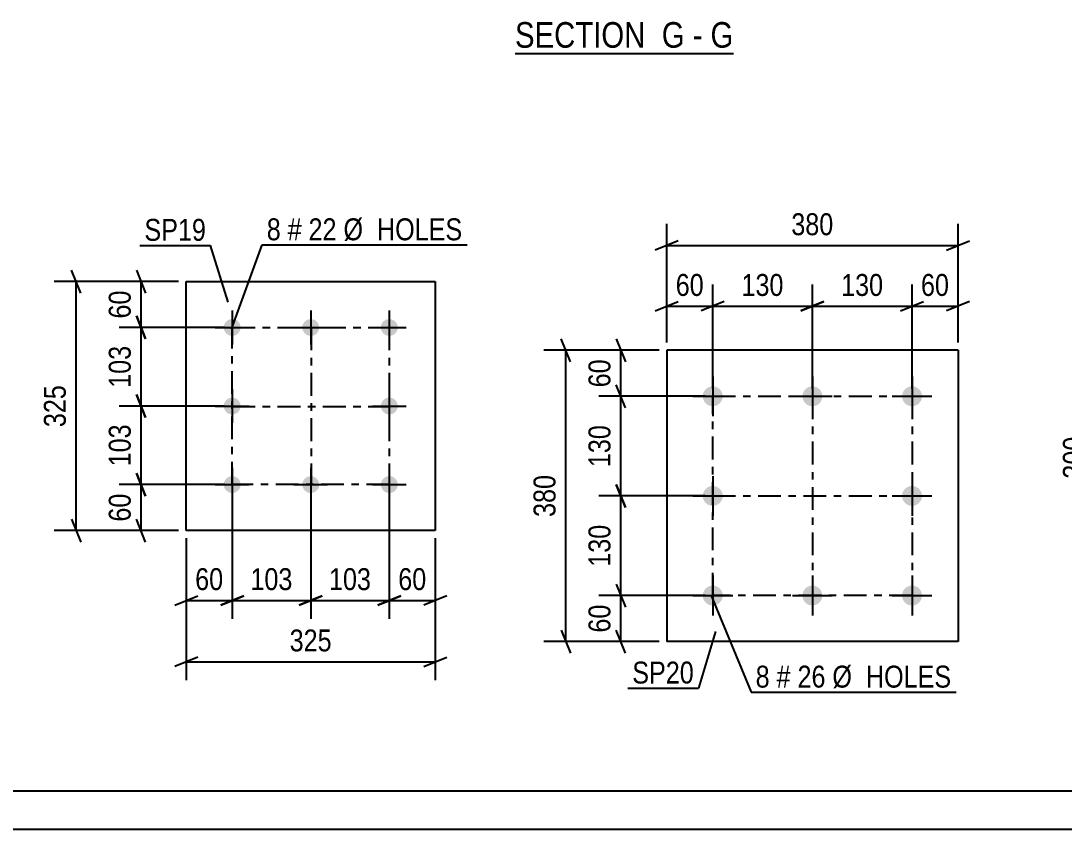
# Model space of a CAD drawing. Header units: millimetres. Extents: x 0 to 841, y 0 to 594.
# Drawn here: x 219.2 to 355.3, y 0 to 105.5 of the extents above; entities that cross this region are included whole.
import ezdxf

# ---------------------------------------------------------------- set-up
doc = ezdxf.new("R2010")
doc.units = ezdxf.units.MM
doc.linetypes.add('DXK_LINE_DOT3', pattern=[5.9187, 2.979, -0.9799, 0.9799, -0.9799])
doc.styles.add('Arial Narrow', font='ARIALN.TTF', dxfattribs={"height": 0.2})

# ---------------------------------------------------------------- blocks, each defined once
blk = doc.blocks.new('Unknown-122569494-1133')
at = {"color": 5, "linetype": 'Continuous'}
for p, q in [((5, 5), (836, 5)), ((0, 0), (841, 0))]:
    blk.add_line(p, q, dxfattribs=at)
blk = doc.blocks.new('Unknown-122569494-17 - 3410')
at = {"color": 6, "linetype": 'Continuous'}
blk.add_line((283.66, 101.22), (312.16, 101.22), dxfattribs=at)
at = {"color": 0, "linetype": 'Continuous'}
for points in [[(301.76, 101.97), (301.76, 105.47), (283.66, 105.47), (283.66, 101.97)], [(305.8, 101.97), (305.8, 105.47), (302.81, 105.47), (302.81, 101.97)], [(308.12, 101.97), (308.12, 105.47), (306.85, 105.47), (306.85, 101.97)], [(312.16, 101.97), (312.16, 105.47), (309.17, 105.47), (309.17, 101.97)]]:
    blk.add_wipeout(points, dxfattribs=at)
at = {"color": 7, "linetype": 'Continuous', "style": 'Arial Narrow'}
for s, p in [('SECTION ', (283.66, 101.97)), ('G', (302.81, 101.97)), ('G', (309.17, 101.97)), ('-', (306.85, 101.97))]:
    blk.add_text(s, height=3.34, dxfattribs=at).set_placement(p)
blk = doc.blocks.new('Bolt-122569494-7837 - 7803')
at = {"linetype": 'Continuous'}
for points in [[(309.46, 57.78, -1), (309.46, 55.18, -1)], [(322.46, 57.78, -1), (322.46, 55.18, -1)], [(335.46, 57.78, -1), (335.46, 55.18, -1)], [(309.46, 44.78, -1), (309.46, 42.18, -1)], [(335.46, 44.78, -1), (335.46, 42.18, -1)], [(309.46, 31.78, -1), (309.46, 29.18, -1)], [(322.46, 31.78, -1), (322.46, 29.18, -1)], [(335.46, 31.78, -1), (335.46, 29.18, -1)]]:
    blk.add_hatch(color=1, dxfattribs=at).paths.add_polyline_path(points)
at = {"color": 1, "linetype": 'Continuous'}
for p, q in [((309.46, 59.08), (309.46, 53.88)), ((322.46, 59.08), (322.46, 53.88)), ((335.46, 59.08), (335.46, 53.88)), ((306.86, 56.48), (312.06, 56.48)), ((319.86, 56.48), (325.06, 56.48)), ((332.86, 56.48), (338.06, 56.48)), ((309.46, 46.08), (309.46, 40.88)), ((335.46, 46.08), (335.46, 40.88)), ((306.86, 43.48), (312.06, 43.48)), ((332.86, 43.48), (338.06, 43.48)), ((309.46, 33.08), (309.46, 27.88)), ((322.46, 33.08), (322.46, 27.88)), ((335.46, 33.08), (335.46, 27.88)), ((306.86, 30.48), (312.06, 30.48)), ((319.86, 30.48), (325.06, 30.48)), ((332.86, 30.48), (338.06, 30.48))]:
    blk.add_line(p, q, dxfattribs=at)
blk = doc.blocks.new('Part-122569494-7842 - 7803')
at = {"color": 2, "linetype": 'Continuous'}
for p, q in [((303.46, 62.48), (303.46, 24.48)), ((341.46, 62.48), (303.46, 62.48)), ((341.46, 62.48), (341.46, 24.48)), ((341.46, 24.48), (303.46, 24.48))]:
    blk.add_line(p, q, dxfattribs=at)
blk = doc.blocks.new('Part-122569494-7603 - 7597')
at = {"color": 2, "linetype": 'Continuous'}
for p, q in [((240.76, 38.96), (240.76, 71.46)), ((240.76, 71.46), (273.26, 71.46)), ((273.26, 71.46), (273.26, 38.96)), ((273.26, 38.96), (240.76, 38.96))]:
    blk.add_line(p, q, dxfattribs=at)
blk = doc.blocks.new('Bolt-122569494-7636 - 7597')
at = {"linetype": 'Continuous'}
for points in [[(246.76, 66.56, -1), (246.76, 64.36, -1)], [(257.01, 66.56, -1), (257.01, 64.36, -1)], [(267.26, 66.56, -1), (267.26, 64.36, -1)], [(246.76, 56.31, -1), (246.76, 54.11, -1)], [(267.26, 56.31, -1), (267.26, 54.11, -1)], [(246.76, 46.06, -1), (246.76, 43.86, -1)], [(257.01, 46.06, -1), (257.01, 43.86, -1)], [(267.26, 46.06, -1), (267.26, 43.86, -1)]]:
    blk.add_hatch(color=1, dxfattribs=at).paths.add_polyline_path(points)
at = {"color": 1, "linetype": 'Continuous'}
for p, q in [((246.76, 67.66), (246.76, 63.26)), ((257.01, 67.66), (257.01, 63.26)), ((267.26, 67.66), (267.26, 63.26)), ((244.56, 65.46), (248.96, 65.46)), ((254.81, 65.46), (259.21, 65.46)), ((265.06, 65.46), (269.46, 65.46)), ((246.76, 57.41), (246.76, 53.01)), ((267.26, 57.41), (267.26, 53.01)), ((244.56, 55.21), (248.96, 55.21)), ((265.06, 55.21), (269.46, 55.21)), ((246.76, 47.16), (246.76, 42.76)), ((257.01, 47.16), (257.01, 42.76)), ((267.26, 47.16), (267.26, 42.76)), ((244.56, 44.96), (248.96, 44.96)), ((254.81, 44.96), (259.21, 44.96)), ((265.06, 44.96), (269.46, 44.96))]:
    blk.add_line(p, q, dxfattribs=at)
blk = doc.blocks.new('Rectangle-122569494-7929 - 7803')
at = {"color": 1, "linetype": 'DXK_LINE_DOT3'}
blk.add_lwpolyline([(309.46, 56.48), (335.46, 56.48), (335.46, 30.48), (309.46, 30.48), (309.46, 56.48)], close=True, dxfattribs=at)
blk = doc.blocks.new('Rectangle-122569494-7723 - 7597')
at = {"color": 1, "linetype": 'DXK_LINE_DOT3'}
blk.add_lwpolyline([(246.76, 65.46), (267.26, 65.46), (267.26, 44.96), (246.76, 44.96), (246.76, 65.46)], close=True, dxfattribs=at)
blk = doc.blocks.new('Line-122569494-7922 - 7803')
at = {"color": 1, "linetype": 'DXK_LINE_DOT3'}
blk.add_line((322.46, 56.48), (322.46, 30.48), dxfattribs=at)
blk = doc.blocks.new('Line-122569494-7716 - 7597')
at = {"color": 1, "linetype": 'DXK_LINE_DOT3'}
blk.add_line((257.06, 65.46), (257.06, 44.96), dxfattribs=at)
blk = doc.blocks.new('Line-122569494-7915 - 7803')
at = {"color": 1, "linetype": 'DXK_LINE_DOT3'}
blk.add_line((309.46, 43.48), (335.46, 43.48), dxfattribs=at)
blk = doc.blocks.new('Line-122569494-7709 - 7597')
at = {"color": 1, "linetype": 'DXK_LINE_DOT3'}
blk.add_line((246.76, 55.16), (267.26, 55.16), dxfattribs=at)
blk = doc.blocks.new('StraightDimension-122569494-7844 - 7803')
at = {"color": 7, "linetype": 'Continuous'}
for p, q in [((296.86, 31.98), (298.06, 28.98)), ((308.46, 30.48), (294.61, 30.48)), ((297.46, 24.48), (297.46, 30.48)), ((298.06, 22.98), (296.86, 25.98)), ((302.46, 24.48), (294.61, 24.48))]:
    blk.add_line(p, q, dxfattribs=at)
at = {"color": 0}
blk.add_wipeout([(296.71, 29.91), (292.51, 29.91), (292.51, 25.05), (296.71, 25.05)], dxfattribs=at)
at = {"color": 3, "style": 'Arial Narrow'}
blk.add_text('60', height=2.863, rotation=90.0002, dxfattribs=at).set_placement((296.11, 25.65))
blk = doc.blocks.new('StraightDimension-122569494-19515 - 7803')
at = {"color": 7, "linetype": 'Continuous'}
for p, q in [((298.06, 54.98), (296.86, 57.98)), ((308.46, 56.48), (294.61, 56.48)), ((297.46, 43.48), (297.46, 56.48)), ((296.86, 44.98), (298.06, 41.98)), ((308.46, 43.48), (294.61, 43.48))]:
    blk.add_line(p, q, dxfattribs=at)
at = {"color": 0}
blk.add_wipeout([(296.71, 53.32), (292.51, 53.32), (292.51, 46.64), (296.71, 46.64)], dxfattribs=at)
at = {"color": 3, "style": 'Arial Narrow'}
blk.add_text('130', height=2.863, rotation=90.0002, dxfattribs=at).set_placement((296.11, 47.24))
blk = doc.blocks.new('StraightDimension-122569494-7854 - 7803')
at = {"color": 7, "linetype": 'Continuous'}
for p, q in [((296.86, 63.98), (298.06, 60.98)), ((302.46, 62.48), (294.61, 62.48)), ((297.46, 56.48), (297.46, 62.48)), ((298.06, 54.98), (296.86, 57.98)), ((308.46, 56.48), (294.61, 56.48))]:
    blk.add_line(p, q, dxfattribs=at)
at = {"color": 0}
blk.add_wipeout([(296.71, 61.91), (292.51, 61.91), (292.51, 57.05), (296.71, 57.05)], dxfattribs=at)
at = {"color": 3, "style": 'Arial Narrow'}
blk.add_text('60', height=2.863, rotation=90.0002, dxfattribs=at).set_placement((296.11, 57.65))
blk = doc.blocks.new('StraightDimension-122569494-7869 - 7803')
at = {"color": 7, "linetype": 'Continuous'}
for p, q in [((290.89, 60.98), (289.69, 63.98)), ((302.46, 62.48), (287.44, 62.48)), ((290.29, 24.48), (290.29, 62.48)), ((289.69, 25.98), (290.89, 22.98)), ((302.46, 24.48), (287.44, 24.48))]:
    blk.add_line(p, q, dxfattribs=at)
at = {"color": 0}
blk.add_wipeout([(289.54, 46.82), (285.34, 46.82), (285.34, 40.14), (289.54, 40.14)], dxfattribs=at)
at = {"color": 3, "style": 'Arial Narrow'}
blk.add_text('380', height=2.863, rotation=90.0002, dxfattribs=at).set_placement((288.94, 40.74))
blk = doc.blocks.new('StraightDimension-122569494-7880 - 7803')
at = {"color": 7, "linetype": 'Continuous'}
for p, q in [((303.46, 63.48), (303.46, 71.08)), ((309.46, 57.48), (309.46, 71.08)), ((301.96, 67.63), (304.96, 68.83)), ((303.46, 68.23), (309.46, 68.23)), ((310.96, 68.83), (307.96, 67.63))]:
    blk.add_line(p, q, dxfattribs=at)
at = {"color": 0}
blk.add_wipeout([(308.88, 68.98), (308.88, 73.18), (304.03, 73.18), (304.03, 68.98)], dxfattribs=at)
at = {"color": 3, "style": 'Arial Narrow'}
blk.add_text('60', height=2.863, dxfattribs=at).set_placement((304.63, 69.58))
blk = doc.blocks.new('StraightDimension-122569494-7890 - 7803')
at = {"color": 7, "linetype": 'Continuous'}
for p, q in [((335.46, 57.48), (335.46, 71.08)), ((341.46, 63.48), (341.46, 71.08)), ((333.96, 67.63), (336.96, 68.83)), ((335.46, 68.23), (341.46, 68.23)), ((342.96, 68.83), (339.96, 67.63))]:
    blk.add_line(p, q, dxfattribs=at)
at = {"color": 0}
blk.add_wipeout([(340.88, 68.98), (340.88, 73.18), (336.03, 73.18), (336.03, 68.98)], dxfattribs=at)
at = {"color": 3, "style": 'Arial Narrow'}
blk.add_text('60', height=2.863, dxfattribs=at).set_placement((336.63, 69.58))
blk = doc.blocks.new('StraightDimension-122569494-19535 - 7803')
at = {"color": 7, "linetype": 'Continuous'}
for p, q in [((309.46, 57.48), (309.46, 71.08)), ((322.46, 57.48), (322.46, 71.08)), ((310.96, 68.83), (307.96, 67.63)), ((309.46, 68.23), (322.46, 68.23)), ((320.96, 67.63), (323.96, 68.83))]:
    blk.add_line(p, q, dxfattribs=at)
at = {"color": 0}
blk.add_wipeout([(319.3, 68.98), (319.3, 73.18), (312.61, 73.18), (312.61, 68.98)], dxfattribs=at)
at = {"color": 3, "style": 'Arial Narrow'}
blk.add_text('130', height=2.863, dxfattribs=at).set_placement((313.21, 69.58))
blk = doc.blocks.new('StraightDimension-122569494-7905 - 7803')
at = {"color": 7, "linetype": 'Continuous'}
for p, q in [((303.46, 63.48), (303.46, 79)), ((341.46, 63.48), (341.46, 79)), ((304.96, 76.75), (301.96, 75.55)), ((339.96, 75.55), (342.96, 76.75)), ((303.46, 76.15), (341.46, 76.15))]:
    blk.add_line(p, q, dxfattribs=at)
at = {"color": 0}
blk.add_wipeout([(325.8, 76.9), (325.8, 81.1), (319.11, 81.1), (319.11, 76.9)], dxfattribs=at)
at = {"color": 3, "style": 'Arial Narrow'}
blk.add_text('380', height=2.863, dxfattribs=at).set_placement((319.71, 77.5))
blk = doc.blocks.new('StraightDimension-122569494-19513 - 7803')
at = {"color": 7, "linetype": 'Continuous'}
for p, q in [((298.06, 41.98), (296.86, 44.98)), ((308.46, 43.48), (294.61, 43.48)), ((297.46, 30.48), (297.46, 43.48)), ((296.86, 31.98), (298.06, 28.98)), ((308.46, 30.48), (294.61, 30.48))]:
    blk.add_line(p, q, dxfattribs=at)
at = {"color": 0}
blk.add_wipeout([(296.71, 40.32), (292.51, 40.32), (292.51, 33.64), (296.71, 33.64)], dxfattribs=at)
at = {"color": 3, "style": 'Arial Narrow'}
blk.add_text('130', height=2.863, rotation=90.0002, dxfattribs=at).set_placement((296.11, 34.24))
blk = doc.blocks.new('StraightDimension-122569494-19537 - 7803')
at = {"color": 7, "linetype": 'Continuous'}
for p, q in [((322.46, 57.48), (322.46, 71.08)), ((335.46, 57.48), (335.46, 71.08)), ((323.96, 68.83), (320.96, 67.63)), ((322.46, 68.23), (335.46, 68.23)), ((333.96, 67.63), (336.96, 68.83))]:
    blk.add_line(p, q, dxfattribs=at)
at = {"color": 0}
blk.add_wipeout([(332.3, 68.98), (332.3, 73.18), (325.61, 73.18), (325.61, 68.98)], dxfattribs=at)
at = {"color": 3, "style": 'Arial Narrow'}
blk.add_text('130', height=2.863, dxfattribs=at).set_placement((326.21, 69.58))
blk = doc.blocks.new('StraightDimension-122569494-7663 - 7597')
at = {"color": 7, "linetype": 'Continuous'}
for p, q in [((240.76, 37.96), (240.76, 19.44)), ((273.26, 37.96), (273.26, 19.44)), ((242.26, 22.44), (239.26, 21.24)), ((240.76, 21.84), (273.26, 21.84)), ((271.76, 21.24), (274.76, 22.44))]:
    blk.add_line(p, q, dxfattribs=at)
at = {"color": 0}
blk.add_wipeout([(260.35, 22.59), (260.35, 26.79), (253.66, 26.79), (253.66, 22.59)], dxfattribs=at)
at = {"color": 3, "style": 'Arial Narrow'}
blk.add_text('325', height=2.863, dxfattribs=at).set_placement((254.26, 23.19))
blk = doc.blocks.new('StraightDimension-122569494-7638 - 7597')
at = {"color": 7, "linetype": 'Continuous'}
for p, q in [((234.27, 72.96), (235.47, 69.96)), ((239.76, 71.46), (232.02, 71.46)), ((234.87, 65.46), (234.87, 71.46)), ((235.47, 63.96), (234.27, 66.96)), ((245.76, 65.46), (232.02, 65.46))]:
    blk.add_line(p, q, dxfattribs=at)
at = {"color": 0}
blk.add_wipeout([(234.12, 70.88), (229.92, 70.88), (229.92, 66.03), (234.12, 66.03)], dxfattribs=at)
at = {"color": 3, "style": 'Arial Narrow'}
blk.add_text('60', height=2.863, rotation=90.0002, dxfattribs=at).set_placement((233.52, 66.63))
blk = doc.blocks.new('StraightDimension-122569494-7648 - 7597')
at = {"color": 7, "linetype": 'Continuous'}
for p, q in [((234.27, 46.46), (235.47, 43.46)), ((245.76, 44.96), (232.02, 44.96)), ((234.87, 38.96), (234.87, 44.96)), ((235.47, 37.46), (234.27, 40.46)), ((239.76, 38.96), (232.02, 38.96))]:
    blk.add_line(p, q, dxfattribs=at)
at = {"color": 0}
blk.add_wipeout([(234.12, 44.38), (229.92, 44.38), (229.92, 39.53), (234.12, 39.53)], dxfattribs=at)
at = {"color": 3, "style": 'Arial Narrow'}
blk.add_text('60', height=2.863, rotation=90.0002, dxfattribs=at).set_placement((233.52, 40.13))
blk = doc.blocks.new('StraightDimension-122569494-7678 - 7597')
at = {"color": 7, "linetype": 'Continuous'}
for p, q in [((267.26, 43.96), (267.26, 27.44)), ((273.26, 37.96), (273.26, 27.44)), ((265.76, 29.24), (268.76, 30.44)), ((274.76, 30.44), (271.76, 29.24)), ((267.26, 29.84), (273.26, 29.84))]:
    blk.add_line(p, q, dxfattribs=at)
at = {"color": 0}
blk.add_wipeout([(272.69, 30.59), (272.69, 34.79), (267.83, 34.79), (267.83, 30.59)], dxfattribs=at)
at = {"color": 3, "style": 'Arial Narrow'}
blk.add_text('60', height=2.863, dxfattribs=at).set_placement((268.43, 31.19))
blk = doc.blocks.new('StraightDimension-122569494-7688 - 7597')
at = {"color": 7, "linetype": 'Continuous'}
for p, q in [((246.76, 43.96), (246.76, 27.44)), ((240.76, 37.96), (240.76, 27.44)), ((239.26, 29.24), (242.26, 30.44)), ((248.26, 30.44), (245.26, 29.24)), ((240.76, 29.84), (246.76, 29.84))]:
    blk.add_line(p, q, dxfattribs=at)
at = {"color": 0}
blk.add_wipeout([(246.19, 30.59), (246.19, 34.79), (241.33, 34.79), (241.33, 30.59)], dxfattribs=at)
at = {"color": 3, "style": 'Arial Narrow'}
blk.add_text('60', height=2.863, dxfattribs=at).set_placement((241.93, 31.19))
blk = doc.blocks.new('StraightDimension-122569494-7699 - 7597')
at = {"color": 7, "linetype": 'Continuous'}
for p, q in [((227, 69.96), (225.8, 72.96)), ((239.76, 71.46), (223.55, 71.46)), ((226.4, 38.96), (226.4, 71.46)), ((225.8, 40.46), (227, 37.46)), ((239.76, 38.96), (223.55, 38.96))]:
    blk.add_line(p, q, dxfattribs=at)
at = {"color": 0}
blk.add_wipeout([(225.65, 58.55), (221.45, 58.55), (221.45, 51.86), (225.65, 51.86)], dxfattribs=at)
at = {"color": 3, "style": 'Arial Narrow'}
blk.add_text('325', height=2.863, rotation=90.0002, dxfattribs=at).set_placement((225.05, 52.46))
blk = doc.blocks.new('StraightDimension-122569494-19655 - 7597')
at = {"color": 7, "linetype": 'Continuous'}
for p, q in [((234.27, 56.71), (235.47, 53.71)), ((245.76, 55.21), (232.02, 55.21)), ((234.87, 44.96), (234.87, 55.21)), ((235.47, 43.46), (234.27, 46.46)), ((245.76, 44.96), (232.02, 44.96))]:
    blk.add_line(p, q, dxfattribs=at)
at = {"color": 0}
blk.add_wipeout([(234.12, 53.42), (229.92, 53.42), (229.92, 46.74), (234.12, 46.74)], dxfattribs=at)
at = {"color": 3, "style": 'Arial Narrow'}
blk.add_text('103', height=2.863, rotation=90.0002, dxfattribs=at).set_placement((233.52, 47.34))
blk = doc.blocks.new('StraightDimension-122569494-19657 - 7597')
at = {"color": 7, "linetype": 'Continuous'}
for p, q in [((234.27, 66.96), (235.47, 63.96)), ((245.76, 65.46), (232.02, 65.46)), ((234.87, 55.21), (234.87, 65.46)), ((235.47, 53.71), (234.27, 56.71)), ((245.76, 55.21), (232.02, 55.21))]:
    blk.add_line(p, q, dxfattribs=at)
at = {"color": 0}
blk.add_wipeout([(234.12, 63.67), (229.92, 63.67), (229.92, 56.99), (234.12, 56.99)], dxfattribs=at)
at = {"color": 3, "style": 'Arial Narrow'}
blk.add_text('103', height=2.863, rotation=90.0002, dxfattribs=at).set_placement((233.52, 57.59))
blk = doc.blocks.new('StraightDimension-122569494-19677 - 7597')
at = {"color": 7, "linetype": 'Continuous'}
for p, q in [((246.76, 43.96), (246.76, 27.44)), ((257.01, 43.96), (257.01, 27.44)), ((245.26, 29.24), (248.26, 30.44)), ((258.51, 30.44), (255.51, 29.24)), ((246.76, 29.84), (257.01, 29.84))]:
    blk.add_line(p, q, dxfattribs=at)
at = {"color": 0}
blk.add_wipeout([(255.22, 30.59), (255.22, 34.79), (248.54, 34.79), (248.54, 30.59)], dxfattribs=at)
at = {"color": 3, "style": 'Arial Narrow'}
blk.add_text('103', height=2.863, dxfattribs=at).set_placement((249.14, 31.19))
blk = doc.blocks.new('StraightDimension-122569494-19679 - 7597')
at = {"color": 7, "linetype": 'Continuous'}
for p, q in [((257.01, 43.96), (257.01, 27.44)), ((267.26, 43.96), (267.26, 27.44)), ((255.51, 29.24), (258.51, 30.44)), ((268.76, 30.44), (265.76, 29.24)), ((257.01, 29.84), (267.26, 29.84))]:
    blk.add_line(p, q, dxfattribs=at)
at = {"color": 0}
blk.add_wipeout([(265.47, 30.59), (265.47, 34.79), (258.79, 34.79), (258.79, 30.59)], dxfattribs=at)
at = {"color": 3, "style": 'Arial Narrow'}
blk.add_text('103', height=2.863, dxfattribs=at).set_placement((259.39, 31.19))
blk = doc.blocks.new('StraightDimension-122569494-2425 - 2326')
at = {"color": 7, "linetype": 'Continuous'}
for p, q in [((359.96, 61.98), (358.76, 64.98)), ((375.87, 63.48), (356.51, 63.48)), ((359.36, 33.48), (359.36, 63.48)), ((358.76, 34.98), (359.96, 31.98)), ((375.87, 33.48), (356.51, 33.48))]:
    blk.add_line(p, q, dxfattribs=at)
at = {"color": 0}
blk.add_wipeout([(358.61, 51.82), (354.41, 51.82), (354.41, 45.14), (358.61, 45.14)], dxfattribs=at)
at = {"color": 3, "style": 'Arial Narrow'}
blk.add_text('300', height=2.863, rotation=90.0002, dxfattribs=at).set_placement((358.01, 45.74))
blk = doc.blocks.new('Mark-122569494-7833 - 7803')
at = {"color": 0}
for points in [[(316.89, 18.47), (316.89, 21.47), (315.06, 21.47), (315.06, 18.47)], [(319.62, 18.47), (319.62, 21.47), (317.79, 21.47), (317.79, 18.47)], [(324.17, 18.47), (324.17, 21.47), (320.52, 21.47), (320.52, 18.47)], [(340.6, 18.47), (340.6, 21.47), (325.07, 21.47), (325.07, 18.47)]]:
    blk.add_wipeout(points, dxfattribs=at)
for points in [[(316.89, 18.47), (316.89, 21.47), (315.06, 21.47), (315.06, 18.47)], [(319.62, 18.47), (319.62, 21.47), (317.79, 21.47), (317.79, 18.47)], [(324.17, 18.47), (324.17, 21.47), (320.52, 21.47), (320.52, 18.47)], [(340.6, 18.47), (340.6, 21.47), (325.07, 21.47), (325.07, 18.47)]]:
    blk.add_wipeout(points, dxfattribs=at)
at = {"color": 7, "linetype": 'Continuous'}
for p, q in [((309.22, 30.58), (314.46, 17.87)), ((314.46, 17.87), (341.2, 17.87))]:
    blk.add_line(p, q, dxfattribs=at)
at = {"color": 3, "style": 'Arial Narrow'}
for s, height, p in [('8', 2.86, (315.06, 18.47)), ('#', 2.86, (317.79, 18.47)), ('26', 2.863, (320.52, 18.47)), ('Ø  HOLES', 2.863, (325.07, 18.47))]:
    blk.add_text(s, height=height, dxfattribs=at).set_placement(p)
blk = doc.blocks.new('Mark-122569494-7838 - 7803')
at = {"color": 0}
blk.add_wipeout([(307, 19), (307, 22), (298.96, 22), (298.96, 19)], dxfattribs=at)
blk.add_wipeout([(307, 19), (307, 22), (298.96, 22), (298.96, 19)], dxfattribs=at)
at = {"color": 30, "linetype": 'Continuous'}
for p in [(309.82, 25.8), (298.36, 18.4)]:
    blk.add_line(p, (307.6, 18.4), dxfattribs=at)
at = {"color": 3, "style": 'Arial Narrow'}
blk.add_text('SP20', height=2.863, dxfattribs=at).set_placement((298.96, 19))
blk = doc.blocks.new('Mark-122569494-7599 - 7597')
at = {"color": 0}
blk.add_wipeout([(243.35, 76.77), (243.35, 79.77), (235.31, 79.77), (235.31, 76.77)], dxfattribs=at)
blk.add_wipeout([(243.35, 76.77), (243.35, 79.77), (235.31, 79.77), (235.31, 76.77)], dxfattribs=at)
at = {"color": 30, "linetype": 'Continuous'}
for p in [(234.71, 76.17), (246.25, 68.75)]:
    blk.add_line(p, (243.95, 76.17), dxfattribs=at)
at = {"color": 3, "style": 'Arial Narrow'}
blk.add_text('SP19', height=2.863, dxfattribs=at).set_placement((235.31, 76.77))
blk = doc.blocks.new('Mark-122569494-7632 - 7597')
at = {"color": 0}
for points in [[(253.1, 76.84), (253.1, 79.84), (251.27, 79.84), (251.27, 76.84)], [(255.82, 76.84), (255.82, 79.84), (254, 79.84), (254, 76.84)], [(260.38, 76.84), (260.38, 79.84), (256.72, 79.84), (256.72, 76.84)], [(276.81, 76.84), (276.81, 79.84), (261.28, 79.84), (261.28, 76.84)]]:
    blk.add_wipeout(points, dxfattribs=at)
for points in [[(253.1, 76.84), (253.1, 79.84), (251.27, 79.84), (251.27, 76.84)], [(255.82, 76.84), (255.82, 79.84), (254, 79.84), (254, 76.84)], [(260.38, 76.84), (260.38, 79.84), (256.72, 79.84), (256.72, 76.84)], [(276.81, 76.84), (276.81, 79.84), (261.28, 79.84), (261.28, 76.84)]]:
    blk.add_wipeout(points, dxfattribs=at)
at = {"color": 7, "linetype": 'Continuous'}
for p, q in [((246.66, 65.26), (250.67, 76.24)), ((250.67, 76.24), (277.41, 76.24))]:
    blk.add_line(p, q, dxfattribs=at)
at = {"color": 3, "style": 'Arial Narrow'}
for s, height, p in [('8', 2.86, (251.27, 76.84)), ('#', 2.86, (254, 76.84)), ('22', 2.863, (256.72, 76.84)), ('Ø  HOLES', 2.863, (261.28, 76.84))]:
    blk.add_text(s, height=height, dxfattribs=at).set_placement(p)

msp = doc.modelspace()

# ---------------------------------------------------------------- block references
for name in ['Unknown-122569494-1133', 'Part-122569494-7603 - 7597', 'Bolt-122569494-7636 - 7597', 'Rectangle-122569494-7723 - 7597', 'Line-122569494-7716 - 7597', 'Part-122569494-7842 - 7803', 'Bolt-122569494-7837 - 7803', 'Rectangle-122569494-7929 - 7803', 'Line-122569494-7922 - 7803', 'Line-122569494-7709 - 7597', 'Line-122569494-7915 - 7803']:
    msp.add_blockref(name, (0, 0))

# ---------------------------------------------------------------- next in the draw order: block references
for name in ['Unknown-122569494-17 - 3410', 'StraightDimension-122569494-7638 - 7597', 'StraightDimension-122569494-7890 - 7803', 'StraightDimension-122569494-2425 - 2326', 'StraightDimension-122569494-19515 - 7803', 'StraightDimension-122569494-7663 - 7597', 'StraightDimension-122569494-7844 - 7803', 'Mark-122569494-7833 - 7803']:
    msp.add_blockref(name, (0, 0))

# ---------------------------------------------------------------- next in the draw order: block references
for name in ['StraightDimension-122569494-7854 - 7803', 'StraightDimension-122569494-7648 - 7597', 'StraightDimension-122569494-7678 - 7597']:
    msp.add_blockref(name, (0, 0))

# ---------------------------------------------------------------- next in the draw order: block references
for name in ['StraightDimension-122569494-7869 - 7803', 'StraightDimension-122569494-7688 - 7597']:
    msp.add_blockref(name, (0, 0))

# ---------------------------------------------------------------- next in the draw order: block references
for name in ['StraightDimension-122569494-7699 - 7597', 'StraightDimension-122569494-7880 - 7803', 'StraightDimension-122569494-19513 - 7803', 'Mark-122569494-7838 - 7803']:
    msp.add_blockref(name, (0, 0))

# ---------------------------------------------------------------- next in the draw order: block references
for name in ['Mark-122569494-7599 - 7597', 'StraightDimension-122569494-19535 - 7803', 'StraightDimension-122569494-19655 - 7597']:
    msp.add_blockref(name, (0, 0))

# ---------------------------------------------------------------- next in the draw order: block references
for name in ['StraightDimension-122569494-7905 - 7803', 'Mark-122569494-7632 - 7597', 'StraightDimension-122569494-19657 - 7597', 'StraightDimension-122569494-19677 - 7597']:
    msp.add_blockref(name, (0, 0))

# ---------------------------------------------------------------- next in the draw order: block references
for name in ['StraightDimension-122569494-19537 - 7803', 'StraightDimension-122569494-19679 - 7597']:
    msp.add_blockref(name, (0, 0))

doc.saveas('drawing.dxf')
